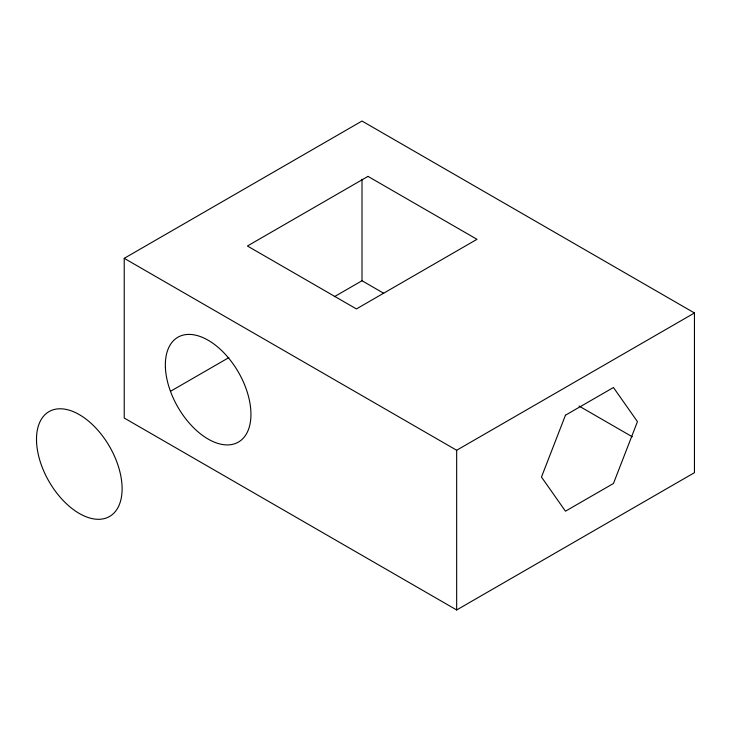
<?xml version="1.0" encoding="UTF-8"?>
<svg xmlns="http://www.w3.org/2000/svg" width="731" height="731" viewBox="0 0 731 731"><rect width="100%" height="100%" fill="white"/><g stroke="black" fill="none" stroke-linecap="round" stroke-linejoin="round"><path stroke-width="1.1" d="M124.224 258.326L362.009 121.035L694.45 312.969L694.45 472.674L456.665 609.965L124.224 418.031L124.224 258.326L456.665 450.259L694.45 312.969M170.597 391.249L228.812 357.642M334.378 296.695L362.009 280.741L383.711 293.268M579.034 406.043L632.306 436.8M456.665 450.259L456.665 609.965M362.009 179.214L362.009 280.741M565.465 415.208L541.47 477.051L565.465 511.188L613.455 483.483L637.45 421.641L613.455 387.503L565.465 415.208M367.995 176.381L247.416 246L356.417 308.93L476.996 239.311L367.995 176.381M165.398 367.419A60.536 34.951 60 0 0 231.361 444.585A60.536 34.951 60 0 0 227.688 356.966A60.536 34.951 60 0 0 165.398 367.419M36.55 441.807A60.536 34.951 60 0 0 102.514 518.973A60.536 34.951 60 0 0 98.849 431.354A60.536 34.951 60 0 0 36.55 441.807"/></g></svg>
